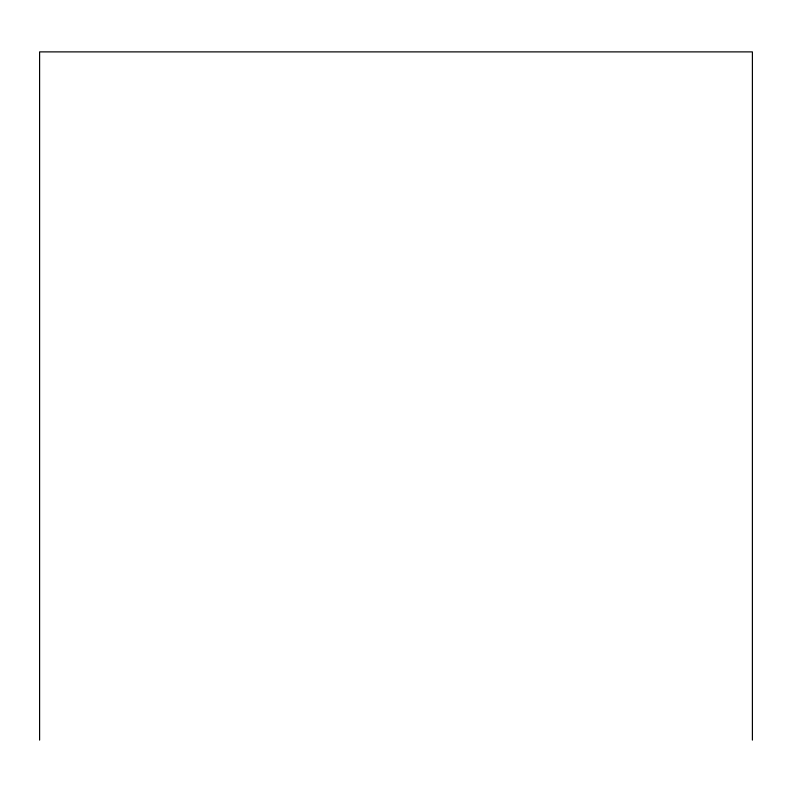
<?xml version="1.0" encoding="UTF-8"?>
<svg xmlns="http://www.w3.org/2000/svg" width="792" height="792" viewBox="0 0 792 792"><rect width="100%" height="100%" fill="white"/><g stroke="black" fill="none" stroke-linecap="round" stroke-linejoin="round"><path stroke-width="1.19" d="M752.4 740.114L752.4 51.886L39.6 51.886L39.6 740.114"/></g></svg>
